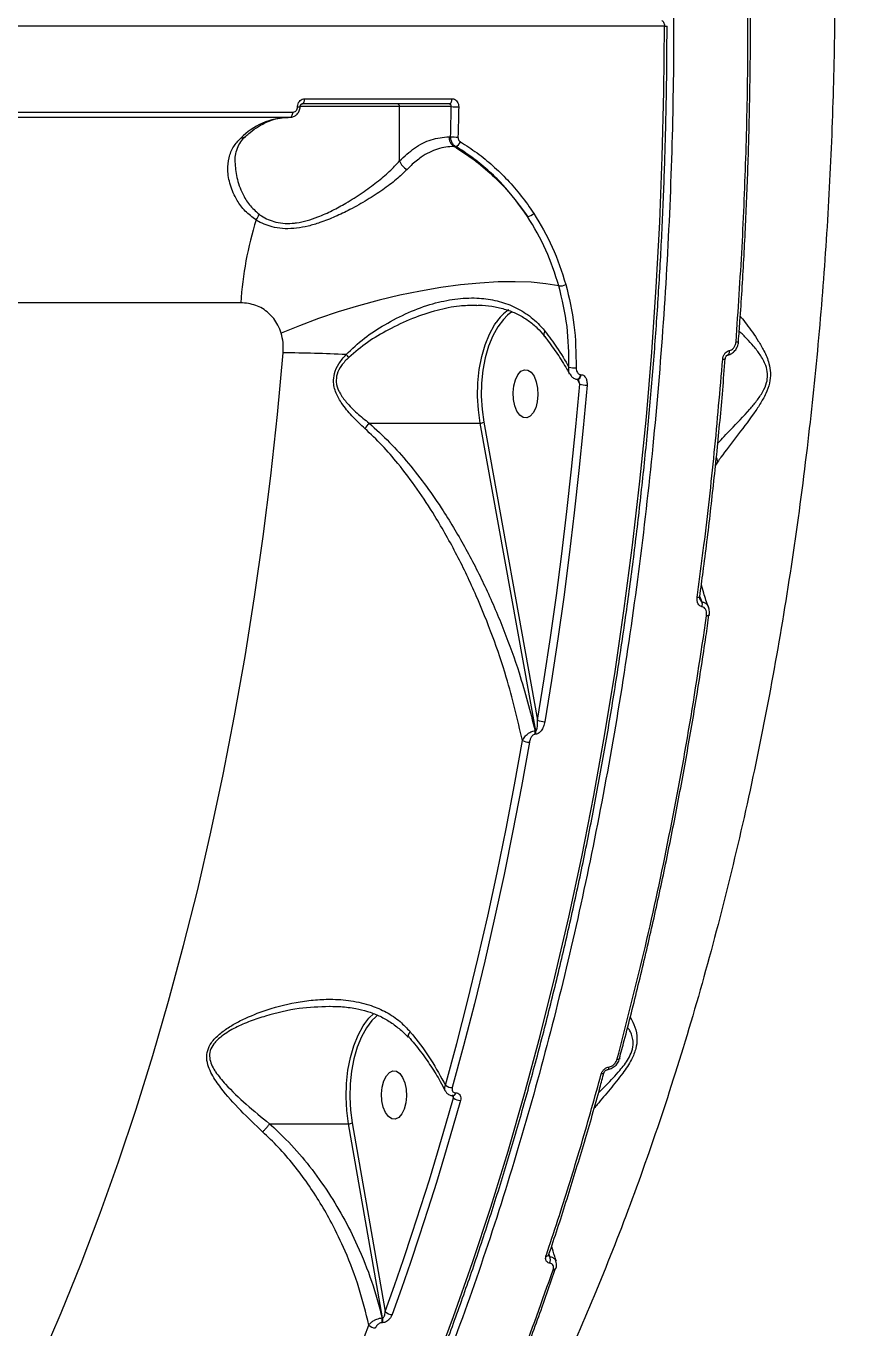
# Model space of a CAD drawing. Header units: millimetres. Extents: x -11024 to 8278, y -7837 to 5770.
# Drawn here: x 3328.5 to 3483.5, y 819.8 to 1062.2 of the extents above; entities that cross this region are included whole.
import ezdxf

# ---------------------------------------------------------------- set-up
doc = ezdxf.new("R2010")
doc.units = ezdxf.units.MM
doc.layers.add('DIKOM_ОБЪЕКТ', color=7, linetype='Continuous')
doc.layers.add('DIKOM_РАЗМЕР_ОБЪЕКТА', color=7, linetype='Continuous')
doc.styles.add('style1', font='arial.ttf', dxfattribs={"width": 0.8})
doc.dimstyles.new('1-50', dxfattribs={"dimtxt": 300, "dimasz": 200, "dimexe": 100, "dimexo": 0, "dimgap": 100, "dimtad": 1, "dimtxsty": 'style1', "dimcen": 200, "dimclrd": 7, "dimclre": 7, "dimclrt": 7, "dimadec": 1, "dimazin": 2, "dimtfac": 1, "dimtmove": 0, "dimatfit": 2, "dimfxl": 0, "dimlwd": 25, "dimlwe": 18, "dimarcsym": 0})

# ---------------------------------------------------------------- blocks, each defined once
blk = doc.blocks.new('*D9')
at = {"layer": 'Defpoints', "color": 0, "transparency": 16777216}
for p in [(3740.68, 3707.51), (-8191.56, -3797.25), (-1076.12, -3797.25)]:
    blk.add_point(p, dxfattribs=at)
at = {"layer": 'DIKOM_РАЗМЕР_ОБЪЕКТА', "color": 7, "lineweight": 18, "transparency": 16777216}
for p, q in [((3740.68, 3707.51), (-8291.56, 3707.51)), ((-1076.12, -3797.25), (-8291.56, -3797.25))]:
    blk.add_line(p, q, dxfattribs=at)
at = {"layer": 'DIKOM_РАЗМЕР_ОБЪЕКТА', "color": 7, "lineweight": 25, "transparency": 16777216}
blk.add_line((-8191.56, 3507.51), (-8191.56, -3597.25), dxfattribs=at)
at = {"layer": 'DIKOM_РАЗМЕР_ОБЪЕКТА', "color": 7, "transparency": 16777216}
for points in [[(-8224.9, 3507.51), (-8158.23, 3507.51), (-8191.56, 3707.51)], [(-8224.9, -3597.25), (-8158.23, -3597.25), (-8191.56, -3797.25)]]:
    blk.add_solid(points, dxfattribs=at)
at = {"layer": 'DIKOM_РАЗМЕР_ОБЪЕКТА', "color": 7, "transparency": 16777216, "insert": (-8444.74, -44.87), "char_height": 300, "attachment_point": 5, "rotation": 90, "style": 'style1'}
blk.add_mtext('7500', dxfattribs=at)

msp = doc.modelspace()

# ---------------------------------------------------------------- linework, layer by layer
at = {"layer": 'DIKOM_ОБЪЕКТ', "color": 7, "linetype": 'Continuous', "lineweight": 15}
for p, q in [((3447.306, 1062.168), (3032.437, 1062.168)), ((3398.005, 1047.171), (3379.446, 1047.171)), ((3407.233, 1047.671), (3379.803, 1047.671)), ((3380.318, 1048.636), (3407.747, 1048.636)), ((3398.005, 1037.069), (3398.005, 1047.171)), ((3407.633, 1047.171), (3398.005, 1047.171)), ((3377.612, 1045.171), (3306.467, 1045.171)), ((3306.982, 1046.13), (3378.127, 1046.13)), ((3407.195, 1041.558), (3407.503, 1041.558)), ((3408.419, 1039.773), (3408.135, 1039.773)), ((3368.438, 1010.668), (3068.429, 1010.668)), ((3412.357, 1010.153), (3412.188, 1010.146)), ((3461.121, 1003.454), (3461.119, 1003.463)), ((3431.528, 995.486), (3431.104, 996.446)), ((3431.689, 997.267), (3431.77, 997.267)), ((3392.33, 988.254), (3412.999, 988.254)), ((3423.34, 930.965), (3412.999, 988.254)), ((3413.67, 988.419), (3423.679, 932.97)), ((3457.182, 981.004), (3456.818, 980.443)), ((3453.894, 955.912), (3454.29, 954.966)), ((3453.895, 955.946), (3453.895, 955.953)), ((3455.642, 952.538), (3455.643, 952.514)), ((3423.236, 930.965), (3423.34, 930.965)), ((3423.342, 930.318), (3423.238, 930.318)), ((3385.111, 879.631), (3384.928, 879.619)), ((3393.965, 878.064), (3393.577, 877.746)), ((3438.981, 869.975), (3438.974, 869.938)), ((3408.039, 862.627), (3407.844, 863.073)), ((3407.945, 863.049), (3407.944, 863.202)), ((3407.978, 863.041), (3408.006, 863.041)), ((3408.431, 863.565), (3408.459, 863.565)), ((3373.8, 857.818), (3388.509, 857.818)), ((3394.851, 821.663), (3388.509, 857.818)), ((3389.181, 857.979), (3395.342, 822.859)), ((3425.8, 833.528), (3425.992, 833.067)), ((3394.762, 821.663), (3394.851, 821.663)), ((3394.784, 820.764), (3394.695, 820.764))]:
    msp.add_line(p, q, dxfattribs=at)
at = {"layer": 'DIKOM_ОБЪЕКТ', "color": 7, "linetype": 'Continuous', "lineweight": 15, "flags": 128}
for points in [[(3404.383, 812.052), (3408.063, 821.927), (3411.594, 832.005), (3414.973, 842.278), (3418.197, 852.737), (3421.263, 863.373), (3424.169, 874.178), (3426.912, 885.141), (3429.49, 896.255), (3431.901, 907.509), (3434.143, 918.894), (3436.214, 930.401), (3438.112, 942.02), (3439.835, 953.741), (3441.383, 965.553), (3442.753, 977.449), (3443.945, 989.416), (3444.958, 1001.445), (3445.79, 1013.527), (3446.442, 1025.65), (3446.912, 1037.805), (3447.2, 1049.981), (3447.306, 1062.168)], [(3446.791, 1063.171), (3446.892, 1063.151), (3446.988, 1063.094), (3447.077, 1063.002), (3447.156, 1062.877), (3447.22, 1062.725), (3447.267, 1062.552), (3447.296, 1062.364), (3447.306, 1062.168)], [(3379.803, 1047.671), (3379.902, 1047.689), (3379.996, 1047.744), (3380.084, 1047.832), (3380.161, 1047.951), (3380.225, 1048.097), (3380.274, 1048.264), (3380.305, 1048.446), (3380.318, 1048.636)], [(3407.233, 1047.671), (3407.331, 1047.689), (3407.426, 1047.744), (3407.513, 1047.832), (3407.591, 1047.951), (3407.655, 1048.097), (3407.703, 1048.264), (3407.735, 1048.446), (3407.747, 1048.636)], [(3407.503, 1041.558), (3407.522, 1042.259), (3407.539, 1042.961), (3407.556, 1043.662), (3407.573, 1044.364), (3407.589, 1045.065), (3407.604, 1045.767), (3407.619, 1046.469), (3407.633, 1047.171)], [(3409.005, 1047.132), (3408.991, 1046.429), (3408.976, 1045.726), (3408.961, 1045.022), (3408.945, 1044.319), (3408.928, 1043.616), (3408.911, 1042.912), (3408.893, 1042.209), (3408.875, 1041.506)], [(3377.612, 1045.171), (3377.71, 1045.189), (3377.804, 1045.243), (3377.891, 1045.331), (3377.969, 1045.449), (3378.033, 1045.594), (3378.081, 1045.76), (3378.113, 1045.941), (3378.127, 1046.13)], [(3427.659, 1013.787), (3425.229, 1014.201), (3422.513, 1014.465), (3419.539, 1014.574), (3416.336, 1014.529), (3412.936, 1014.328), (3409.371, 1013.976), (3405.678, 1013.474), (3401.893, 1012.828), (3398.052, 1012.044), (3394.195, 1011.13), (3390.359, 1010.095), (3386.581, 1008.949), (3382.9, 1007.704), (3379.352, 1006.371), (3375.971, 1004.965)], [(3418.096, 1008.328), (3417.327, 1007.568), (3416.282, 1006.179), (3415.359, 1004.495), (3414.58, 1002.557), (3413.963, 1000.41), (3413.523, 998.105), (3413.27, 995.696), (3413.21, 993.24), (3413.345, 990.795), (3413.67, 988.419)], [(3418.957, 1008.963), (3418.469, 1008.63), (3418.096, 1008.328)], [(3412.999, 988.254), (3412.663, 990.704), (3412.524, 993.225), (3412.586, 995.758), (3412.847, 998.242), (3413.301, 1000.619), (3413.937, 1002.833), (3414.74, 1004.832), (3415.692, 1006.568), (3415.986, 1007.008)], [(3425.071, 1005.349), (3424.939, 1005.097), (3424.868, 1004.873), (3424.861, 1004.684), (3424.918, 1004.538), (3424.926, 1004.527)], [(3331.165, 813.687), (3335.014, 822.626), (3338.721, 831.788), (3342.283, 841.165), (3345.695, 850.749), (3348.956, 860.531), (3352.061, 870.501), (3355.009, 880.651), (3357.795, 890.97), (3360.418, 901.449), (3362.876, 912.079), (3365.165, 922.85), (3367.284, 933.751), (3369.231, 944.772), (3371.004, 955.904), (3372.601, 967.135), (3374.021, 978.456), (3375.262, 989.855), (3376.324, 1001.323)], [(3459.372, 1001.75), (3459.37, 1001.519), (3459.339, 1001.31), (3459.28, 1001.136), (3459.196, 1001.006), (3459.092, 1000.929), (3459.033, 1000.911)], [(3419.44, 991.461), (3419.195, 992.65), (3419.132, 993.926), (3419.257, 995.183), (3419.559, 996.322), (3420.015, 997.249), (3420.586, 997.889), (3421.227, 998.191), (3421.886, 998.13), (3422.509, 997.711), (3423.047, 996.968), (3423.454, 995.961), (3423.7, 994.772), (3423.762, 993.497), (3423.637, 992.24), (3423.335, 991.101), (3422.88, 990.174), (3422.309, 989.534), (3421.668, 989.232), (3421.009, 989.293), (3420.385, 989.712), (3419.848, 990.455), (3419.44, 991.461)], [(3431.183, 996.424), (3431.321, 996.462), (3431.454, 996.577), (3431.565, 996.76), (3431.646, 996.996), (3431.689, 997.267)], [(3431.251, 996.424), (3431.257, 996.424), (3431.401, 996.462), (3431.535, 996.577), (3431.646, 996.76), (3431.726, 996.996), (3431.77, 997.267)], [(3423.679, 932.97), (3424.93, 940.646), (3426.104, 948.368), (3427.202, 956.132), (3428.223, 963.935), (3429.166, 971.775), (3430.032, 979.649), (3430.819, 987.554), (3431.528, 995.486)], [(3432.894, 995.325), (3432.183, 987.373), (3431.394, 979.45), (3430.526, 971.557), (3429.58, 963.698), (3428.557, 955.876), (3427.457, 948.094), (3426.28, 940.354), (3425.026, 932.659)], [(3453.403, 955.824), (3453.561, 955.829), (3453.693, 955.844), (3453.795, 955.867), (3453.863, 955.899), (3453.894, 955.938), (3453.895, 955.946)], [(3455.643, 952.514), (3455.638, 952.499), (3455.602, 952.463), (3455.532, 952.432), (3455.431, 952.41), (3455.303, 952.396), (3455.152, 952.391)], [(3406.545, 864.976), (3408.635, 872.732), (3410.642, 880.571), (3412.564, 888.489), (3414.401, 896.484), (3416.15, 904.552), (3417.813, 912.688), (3419.388, 920.891), (3420.875, 929.155)], [(3422.182, 928.859), (3420.692, 920.576), (3419.114, 912.356), (3417.447, 904.201), (3415.693, 896.116), (3413.853, 888.103), (3411.926, 880.167), (3409.915, 872.311), (3407.82, 864.538)], [(3393.577, 877.746), (3392.855, 877.026), (3391.815, 875.644), (3390.896, 873.971), (3390.119, 872.045), (3389.502, 869.911), (3389.061, 867.62), (3388.804, 865.225), (3388.738, 862.782), (3388.865, 860.347), (3389.181, 857.979)], [(3391.522, 876.476), (3392.299, 877.46), (3393.216, 878.35)], [(3388.509, 857.818), (3388.183, 860.26), (3388.052, 862.771), (3388.12, 865.29), (3388.385, 867.76), (3388.841, 870.123), (3389.477, 872.323), (3390.278, 874.309), (3391.226, 876.035), (3391.522, 876.476)], [(3436.694, 867.888), (3436.701, 867.889), (3436.788, 867.924), (3436.865, 867.998), (3436.93, 868.107), (3436.979, 868.247), (3437.011, 868.413)], [(3438.974, 869.938), (3438.972, 869.933), (3438.931, 869.868), (3438.857, 869.815), (3438.753, 869.775), (3438.623, 869.751), (3438.472, 869.742)], [(3394.969, 860.921), (3394.724, 862.11), (3394.661, 863.385), (3394.786, 864.642), (3395.088, 865.781), (3395.543, 866.708), (3396.115, 867.348), (3396.756, 867.65), (3397.415, 867.589), (3398.038, 867.17), (3398.575, 866.427), (3398.983, 865.421), (3399.228, 864.232), (3399.291, 862.957), (3399.166, 861.699), (3398.864, 860.56), (3398.409, 859.633), (3397.838, 858.993), (3397.196, 858.691), (3396.537, 858.752), (3395.914, 859.171), (3395.377, 859.914), (3394.969, 860.921)], [(3436.063, 867.305), (3436.062, 867.3), (3436.025, 867.23), (3435.953, 867.172), (3435.847, 867.128), (3435.713, 867.101), (3435.556, 867.092)], [(3395.342, 822.859), (3397.053, 827.676), (3398.729, 832.539), (3400.371, 837.447), (3401.977, 842.399), (3403.547, 847.394), (3405.081, 852.431), (3406.578, 857.509), (3408.039, 862.627)], [(3409.349, 862.149), (3407.884, 857.018), (3406.383, 851.928), (3404.845, 846.879), (3403.272, 841.872), (3401.662, 836.908), (3400.016, 831.988), (3398.336, 827.114), (3396.621, 822.285)], [(3427.095, 830.881), (3427.086, 830.845), (3427.085, 830.842)]]:
    msp.add_lwpolyline(points, dxfattribs=at)
at = {"layer": 'DIKOM_ОБЪЕКТ', "color": 7, "linetype": 'Continuous', "lineweight": 15}
for centre, radius, start, end in [((3447.436, 1108.018), 45.85, 269.83784, 270.44385), ((3379.154, 1049.581), 2.453, 266.5012, 277.86074), ((3397.538, 1047.204), 0.468, 355.90884, 85.26675), ((3408.957, 1070.088), 22.955, 266.69426, 270.11959), ((3377.747, 1032.058), 13.122, 92.0722, 135.14076), ((3368.48, 1042.628), 1.315, 268.47031, 311.67783), ((3409.251, 1041.501), 2.057, 178.42006, 237.12479), ((3408.826, 1058.459), 16.953, 265.52474, 270.16417), ((3408.088, 1041.033), 1.302, 284.69375, 341.13955), ((3400.426, 1037.796), 2.529, 196.71342, 246.18914), ((3435.809, 1006.207), 67.519, 162.88505, 176.21144), ((3369.05, 1027.99), 2.938, 319.39249, 342.83504), ((3421.656, 1028.616), 1.895, 274.81753, 314.88635), ((3427.797, 1016.489), 2.706, 267.06597, 295.29613), ((3423.126, 1002.252), 8.579, 124.16037, 146.33154), ((3460.774, 1004.16), 0.787, 259.65219, 296.14535), ((3375.894, 773.421), 227.903, 86.94644, 89.89181), ((3363.234, 975.957), 35.245, 44.10526, 45.27967), ((3430.48, 1003.324), 4.776, 258.63822, 274.67341), ((3458.293, 1000.849), 0.698, 257.81206, 299.26589), ((3432.85, 1000.803), 5.479, 256.04462, 270.462), ((3384.588, 993.418), 9.306, 318.37058, 326.29404), ((3413.014, 989.639), 1.385, 269.37199, 298.28856), ((3452.768, 954.499), 1.592, 344.21949, 17.05521), ((3421.37, 930.634), 1.894, 350.39866, 10.06579), ((3421.472, 930.635), 1.897, 350.39168, 10.03054), ((3424.993, 935.591), 2.932, 243.37227, 270.64072), ((3422.167, 931.826), 2.967, 244.17324, 270.27606), ((3407.823, 866.622), 2.084, 232.15553, 269.90784), ((3407.835, 863.621), 0.598, 284.16597, 354.67862), ((3407.871, 863.617), 0.591, 282.55727, 354.9788), ((3409.339, 864.152), 2.003, 229.553, 270.28908), ((3388.525, 859.236), 1.418, 269.37182, 297.58891), ((3425.334, 833.672), 0.508, 260.7418, 328.16215), ((3424.515, 832.56), 1.562, 334.12123, 18.94648), ((3426.652, 831.128), 0.519, 261.46625, 326.61258), ((3392.984, 821.343), 1.807, 341.30138, 10.20905), ((3393.071, 821.344), 1.808, 341.29724, 10.18298), ((3396.627, 824.012), 1.727, 221.90571, 269.79432), ((2965.616, 974.526), 453.669, 330.98853, 340.13069), ((3393.541, 821.551), 1.753, 223.91416, 269.38817)]:
    msp.add_arc(centre, radius, start, end, dxfattribs=at)
for points, knots in [([(3436.15, 1205.878), (3436.93, 1201.556), (3439.031, 1189.914), (3441.93, 1170.608), (3444.681, 1147.944), (3446.795, 1124.793), (3448.247, 1101.222), (3449.014, 1077.305), (3449.079, 1053.567), (3448.458, 1030.086), (3447.183, 1006.931), (3445.232, 983.727), (3442.584, 960.552), (3439.23, 937.49), (3435.244, 915.048), (3430.656, 893.29), (3425.505, 872.26), (3419.709, 851.617), (3413.259, 831.451), (3406.162, 811.845), (3398.575, 793.23), (3390.536, 775.647), (3382.09, 759.113), (3373.101, 743.359), (3363.577, 728.475), (3353.538, 714.534), (3343.205, 701.845), (3332.622, 690.419), (3321.833, 680.248), (3310.667, 671.148), (3299.136, 663.268), (3288.771, 657.251), (3282.231, 654.45), (3279.708, 653.37)], [0, 0, 0, 0, 0.01925824, 0.05188315, 0.08453291, 0.11715775, 0.15073039, 0.18433033, 0.21790261, 0.25052751, 0.28317744, 0.31580235, 0.34937474, 0.38297462, 0.41654699, 0.44917193, 0.48182183, 0.51444662, 0.54801913, 0.58161901, 0.61519153, 0.64781628, 0.68046627, 0.71309094, 0.74666355, 0.78026347, 0.81383592, 0.84646052, 0.87911055, 0.91173532, 0.94530776, 0.97890748, 1, 1, 1, 1]), ([(3476.141, 1137.692), (3476.641, 1131.507), (3477.641, 1119.13), (3478.557, 1100.388), (3479.042, 1081.575), (3479.052, 1062.472), (3478.571, 1043.118), (3477.576, 1023.557), (3476.079, 1004.105), (3474.024, 984.26), (3471.357, 964.091), (3468.039, 943.68), (3464.113, 923.448), (3459.565, 903.477), (3454.397, 883.843), (3448.727, 865.004), (3442.589, 847.002), (3436.025, 829.864), (3428.919, 813.29), (3421.273, 797.362), (3413.1, 782.157), (3404.588, 768.01), (3395.766, 754.985), (3387.372, 743.796), (3381.751, 737.384), (3379.282, 734.567)], [0, 0, 0, 0, 0.03989694, 0.07984169, 0.11978595, 0.15968243, 0.20121526, 0.24280203, 0.28438883, 0.32592135, 0.37107942, 0.41627248, 0.46143038, 0.50790739, 0.55442237, 0.60089965, 0.64590817, 0.69095167, 0.73596046, 0.78228209, 0.82864211, 0.87496392, 0.91986578, 0.96480237, 1, 1, 1, 1]), ([(3460.633, 1003.386), (3461.033, 1009.253), (3461.834, 1020.987), (3462.544, 1038.735), (3462.922, 1056.564), (3462.839, 1068.485), (3462.798, 1074.445)], [0, 0, 0, 0, 0.2490992, 0.4981996, 0.7491003, 1, 1, 1, 1]), ([(3461.078, 1003.466), (3461.176, 1004.717), (3461.572, 1009.772), (3462.102, 1018.68), (3462.665, 1030.181), (3463.057, 1041.717), (3463.285, 1053.27), (3463.362, 1064.179), (3463.285, 1071.231), (3463.25, 1074.43)], [0, 0, 0, 0, 0.0533129, 0.2155164, 0.3778369, 0.5402398, 0.70269, 0.8651444, 1, 1, 1, 1]), ([(3279.467, 653.818), (3280.026, 654.056), (3282.523, 655.12), (3286.92, 657.321), (3292.653, 660.426), (3298.336, 663.857), (3303.97, 667.583), (3309.548, 671.609), (3315.067, 675.93), (3320.523, 680.542), (3325.911, 685.443), (3331.227, 690.629), (3336.467, 696.095), (3341.627, 701.837), (3346.704, 707.852), (3351.693, 714.134), (3356.591, 720.678), (3361.393, 727.481), (3366.097, 734.536), (3370.699, 741.838), (3375.195, 749.381), (3379.583, 757.16), (3383.858, 765.17), (3388.018, 773.403), (3392.059, 781.854), (3395.98, 790.516), (3399.775, 799.383), (3403.444, 808.448), (3406.982, 817.705), (3410.389, 827.146), (3413.66, 836.764), (3416.794, 846.552), (3419.788, 856.504), (3422.639, 866.61), (3425.347, 876.864), (3427.909, 887.257), (3430.323, 897.783), (3432.587, 908.433), (3434.699, 919.2), (3436.658, 930.074), (3438.463, 941.048), (3440.112, 952.114), (3441.603, 963.264), (3442.937, 974.488), (3444.111, 985.779), (3445.125, 997.129), (3445.978, 1008.527), (3446.67, 1019.967), (3447.2, 1031.439), (3447.566, 1042.935), (3447.755, 1053.183), (3447.781, 1059.595), (3447.791, 1062.169)], [0, 0, 0, 0, 0.005877, 0.0262678, 0.0466647, 0.0670671, 0.0874751, 0.1078878, 0.128305, 0.1487259, 0.1691503, 0.1895772, 0.2100064, 0.2304373, 0.2508698, 0.271303, 0.291737, 0.3121714, 0.3326061, 0.3530406, 0.373475, 0.3939092, 0.4143427, 0.4347761, 0.4552089, 0.475641, 0.4960728, 0.516504, 0.5369346, 0.5573647, 0.577794, 0.5982232, 0.6186517, 0.6390797, 0.6595073, 0.6799344, 0.7003611, 0.7207874, 0.7412132, 0.761639, 0.782064, 0.8024892, 0.8229139, 0.8433384, 0.8637628, 0.8841869, 0.9046109, 0.9250347, 0.9454584, 0.9658821, 0.9863058, 1, 1, 1, 1]), ([(3377.645, 1045.19), (3377.697, 1045.185), (3377.968, 1045.162), (3378.451, 1045.349), (3378.997, 1045.76), (3379.357, 1046.372), (3379.518, 1046.875), (3379.484, 1047.137), (3379.482, 1047.153)], [0, 0, 0, 0, 0.0530788, 0.2781744, 0.5038024, 0.7375211, 0.9841204, 1, 1, 1, 1]), ([(3378.127, 1046.13), (3378.223, 1046.141), (3378.416, 1046.163), (3378.677, 1046.336), (3378.876, 1046.59), (3378.984, 1046.872), (3378.998, 1047.058), (3379.004, 1047.132)], [0, 0, 0, 0, 0.2142194, 0.4286091, 0.6431962, 0.8580812, 1, 1, 1, 1]), ([(3379.004, 1047.132), (3379.013, 1047.244), (3379.034, 1047.523), (3379.196, 1047.946), (3379.494, 1048.327), (3379.884, 1048.586), (3380.173, 1048.619), (3380.318, 1048.636)], [0, 0, 0, 0, 0.1418589, 0.3567114, 0.5713635, 0.7856909, 1, 1, 1, 1]), ([(3379.493, 1047.151), (3379.493, 1047.182), (3379.494, 1047.268), (3379.534, 1047.405), (3379.602, 1047.536), (3379.684, 1047.623), (3379.764, 1047.668), (3379.789, 1047.673), (3379.805, 1047.671), (3379.806, 1047.67)], [0, 0, 0, 0, 0.0835664, 0.2335262, 0.3871671, 0.5494898, 0.7301849, 0.9908108, 1, 1, 1, 1]), ([(3407.633, 1047.171), (3407.632, 1047.227), (3407.629, 1047.339), (3407.563, 1047.489), (3407.461, 1047.602), (3407.343, 1047.662), (3407.264, 1047.668), (3407.233, 1047.671)], [0, 0, 0, 0, 0.215489, 0.4307278, 0.64529, 0.8595264, 1, 1, 1, 1]), ([(3407.747, 1048.636), (3407.842, 1048.629), (3408.08, 1048.61), (3408.439, 1048.431), (3408.759, 1048.09), (3408.972, 1047.64), (3408.994, 1047.302), (3409.005, 1047.132)], [0, 0, 0, 0, 0.1406402, 0.3551164, 0.5698895, 0.7848949, 1, 1, 1, 1]), ([(3369.359, 1041.649), (3369.628, 1041.888), (3370.413, 1042.586), (3371.741, 1043.525), (3373.339, 1044.37), (3374.956, 1044.923), (3376.267, 1045.148), (3377.042, 1045.165), (3377.272, 1045.171)], [0, 0, 0, 0, 0.1033878, 0.3019137, 0.5017411, 0.7047488, 0.9124688, 1, 1, 1, 1]), ([(3371.28, 1026.077), (3370.573, 1026.599), (3369.156, 1027.646), (3367.561, 1029.923), (3366.386, 1032.537), (3365.924, 1035.262), (3366.17, 1037.679), (3366.947, 1039.697), (3367.969, 1040.8), (3368.445, 1041.313)], [0, 0, 0, 0, 0.1281551, 0.2567432, 0.426816, 0.5968782, 0.737313, 0.8775735, 1, 1, 1, 1]), ([(3367.385, 1036.829), (3367.392, 1037.242), (3367.406, 1038.159), (3367.761, 1039.429), (3368.389, 1040.574), (3368.939, 1041.306), (3369.335, 1041.618), (3369.369, 1041.645)], [0, 0, 0, 0, 0.2205038, 0.4894686, 0.7558655, 0.9789973, 1, 1, 1, 1]), ([(3398.005, 1037.069), (3398.919, 1037.915), (3400.803, 1039.657), (3403.916, 1041.232), (3406.092, 1041.448), (3407.195, 1041.558)], [0, 0, 0, 0, 0.3175222, 0.6539227, 1, 1, 1, 1]), ([(3408.135, 1039.773), (3407.113, 1039.677), (3405.041, 1039.483), (3402.364, 1038.075), (3400.503, 1036.594), (3399.65, 1035.73), (3399.406, 1035.483)], [0, 0, 0, 0, 0.336233, 0.6822373, 0.9087891, 1, 1, 1, 1]), ([(3408.419, 1039.773), (3408.374, 1039.802), (3408.163, 1039.937), (3407.839, 1040.284), (3407.551, 1040.882), (3407.519, 1041.332), (3407.503, 1041.558)], [0, 0, 0, 0, 0.0806077, 0.3870798, 0.6935239, 1, 1, 1, 1]), ([(3408.135, 1039.773), (3409.372, 1038.982), (3411.86, 1037.392), (3415.396, 1034.374), (3418.795, 1030.874), (3420.805, 1028.115), (3421.816, 1026.728)], [0, 0, 0, 0, 0.2373859, 0.4771599, 0.7370063, 1, 1, 1, 1]), ([(3421.816, 1026.728), (3420.328, 1028.789), (3418.074, 1031.911), (3414.434, 1035.404), (3411.523, 1037.794), (3409.443, 1039.12), (3408.419, 1039.773)], [0, 0, 0, 0, 0.39516615, 0.59867117, 0.80218119, 1, 1, 1, 1]), ([(3408.875, 1041.506), (3408.881, 1041.393), (3408.894, 1041.167), (3409.034, 1040.868), (3409.193, 1040.694), (3409.298, 1040.626), (3409.32, 1040.612)], [0, 0, 0, 0, 0.3066882, 0.6132628, 0.9195018, 1, 1, 1, 1]), ([(3409.32, 1040.612), (3410.366, 1039.943), (3412.457, 1038.606), (3415.38, 1036.219), (3418.14, 1033.543), (3420.716, 1030.58), (3422.234, 1028.376), (3422.994, 1027.273)], [0, 0, 0, 0, 0.1976811, 0.3953853, 0.593089, 0.796543, 1, 1, 1, 1]), ([(3367.364, 1036.895), (3367.431, 1035.921), (3367.568, 1033.94), (3368.584, 1031.206), (3369.956, 1028.815), (3371.218, 1027.692), (3371.857, 1027.122)], [0, 0, 0, 0, 0.2830916, 0.575433, 0.7847398, 1, 1, 1, 1]), ([(3399.406, 1035.483), (3398.762, 1034.859), (3397.476, 1033.611), (3394.926, 1031.69), (3392.024, 1029.787), (3389.018, 1028.092), (3386.04, 1026.652), (3383.419, 1025.615), (3381.001, 1024.9), (3378.822, 1024.487), (3376.684, 1024.391), (3374.193, 1024.685), (3372.43, 1025.379), (3371.434, 1025.984), (3371.28, 1026.077)], [0, 0, 0, 0, 0.1101023, 0.220221, 0.3292864, 0.4383119, 0.5249641, 0.6115163, 0.6753461, 0.7390994, 0.8039985, 0.868893, 0.9797333, 1, 1, 1, 1]), ([(3371.857, 1027.122), (3371.998, 1027.024), (3372.901, 1026.396), (3374.469, 1025.689), (3376.658, 1025.384), (3377.973, 1025.43), (3379.36, 1025.61), (3380.822, 1025.933), (3383.072, 1026.701), (3385.507, 1027.799), (3388.283, 1029.32), (3391.087, 1031.101), (3393.799, 1033.097), (3396.188, 1035.108), (3397.399, 1036.415), (3398.005, 1037.069)], [0, 0, 0, 0, 0.0201031, 0.1287299, 0.1863593, 0.243996, 0.2548556, 0.3176692, 0.3805778, 0.4675462, 0.5546266, 0.6653688, 0.7761645, 0.8880921, 1, 1, 1, 1]), ([(3427.659, 1013.787), (3426.928, 1016.058), (3425.448, 1020.656), (3423.036, 1024.688), (3421.816, 1026.728)], [0, 0, 0, 0, 0.49415674, 1, 1, 1, 1]), ([(3422.994, 1027.273), (3424.211, 1025.237), (3426.675, 1021.117), (3428.188, 1016.419), (3428.954, 1014.042)], [0, 0, 0, 0, 0.4941797, 1, 1, 1, 1]), ([(3429.539, 998.641), (3429.506, 1001.195), (3429.438, 1006.367), (3428.257, 1011.293), (3427.659, 1013.787)], [0, 0, 0, 0, 0.4938409, 1, 1, 1, 1]), ([(3428.954, 1014.042), (3429.551, 1011.557), (3430.759, 1006.524), (3430.832, 1001.238), (3430.869, 998.563)], [0, 0, 0, 0, 0.49384189, 1, 1, 1, 1]), ([(3388.034, 1001), (3389.144, 1002.047), (3391.368, 1004.144), (3395.35, 1006.701), (3399.616, 1008.929), (3404.022, 1010.534), (3408.312, 1011.442), (3412.198, 1011.643), (3415.758, 1011.193), (3418.954, 1010.19), (3421.876, 1008.542), (3423.871, 1006.807), (3424.838, 1005.633), (3425.071, 1005.349)], [0, 0, 0, 0, 0.1036778, 0.2075401, 0.3205738, 0.4335393, 0.5338099, 0.6339988, 0.7184848, 0.8029108, 0.8879548, 0.9729251, 1, 1, 1, 1]), ([(3375.971, 1004.965), (3375.783, 1005.484), (3375.256, 1006.939), (3373.681, 1008.863), (3371.262, 1010.379), (3369.385, 1010.571), (3368.438, 1010.668)], [0, 0, 0, 0, 0.15296983, 0.42837063, 0.71144478, 1, 1, 1, 1]), ([(3412.188, 1010.146), (3411.172, 1010.133), (3408.787, 1010.104), (3404.807, 1009.265), (3400.353, 1007.799), (3396.025, 1005.729), (3391.978, 1003.39), (3389.687, 1001.454), (3388.542, 1000.486)], [0, 0, 0, 0, 0.1222455, 0.2866512, 0.4734667, 0.6603875, 0.8303513, 1, 1, 1, 1]), ([(3412.353, 1010.174), (3412.693, 1010.181), (3413.857, 1010.205), (3415.768, 1009.935), (3418.029, 1009.374), (3420.104, 1008.515), (3421.975, 1007.379), (3423.605, 1006.07), (3424.5, 1005.01), (3424.917, 1004.516)], [0, 0, 0, 0, 0.0691663, 0.237153, 0.4023146, 0.5613117, 0.7156643, 0.867528, 1, 1, 1, 1]), ([(3461.424, 1008.145), (3461.479, 1008.077), (3462.126, 1007.284), (3463.319, 1005.698), (3464.782, 1003.572), (3465.889, 1001.677), (3466.744, 999.705), (3467.107, 997.608), (3466.911, 995.623), (3466.168, 993.626), (3465.099, 991.733), (3463.231, 988.983), (3460.627, 985.646), (3458.442, 982.776), (3457.395, 981.303), (3457.182, 981.004)], [0, 0, 0, 0, 0.0128787, 0.1513482, 0.2222873, 0.2931432, 0.3699478, 0.4181792, 0.4672428, 0.5201508, 0.5795159, 0.6404895, 0.7974878, 0.9589329, 1, 1, 1, 1]), ([(3376.324, 1001.323), (3376.328, 1001.381), (3376.379, 1002.022), (3376.373, 1003.275), (3376.107, 1004.394), (3375.971, 1004.965)], [0, 0, 0, 0, 0.04681189, 0.51427203, 1, 1, 1, 1]), ([(3424.884, 1004.515), (3425.062, 1004.293), (3425.962, 1003.168), (3427.417, 1001.096), (3428.792, 998.939), (3429.443, 997.705), (3429.6, 997.409)], [0, 0, 0, 0, 0.0961694, 0.486278, 0.8765534, 1, 1, 1, 1]), ([(3425.071, 1005.349), (3425.815, 1004.37), (3427.487, 1002.171), (3428.807, 999.901), (3429.539, 998.641)], [0, 0, 0, 0, 0.4451034, 1, 1, 1, 1]), ([(3457.235, 984.511), (3458.033, 985.351), (3459.858, 987.276), (3462.447, 989.92), (3464.477, 992.347), (3465.605, 993.964), (3466.356, 995.631), (3466.514, 996.815), (3466.473, 997.889), (3466.121, 999.32), (3465.142, 1000.99), (3463.913, 1002.582), (3462.566, 1004.07), (3461.698, 1004.902), (3461.223, 1005.357)], [0, 0, 0, 0, 0.1504816, 0.3443832, 0.4133725, 0.4836418, 0.5414557, 0.584021, 0.5937601, 0.6462905, 0.7340031, 0.8167982, 0.8996935, 1, 1, 1, 1]), ([(3459.034, 1000.922), (3459.063, 1000.924), (3459.347, 1000.942), (3459.86, 1001.201), (3460.482, 1001.73), (3460.913, 1002.48), (3461.133, 1003.095), (3461.11, 1003.426), (3461.108, 1003.456)], [0, 0, 0, 0, 0.0253667, 0.2493912, 0.4781022, 0.7190444, 0.9751404, 1, 1, 1, 1]), ([(3391.544, 987.236), (3390.811, 987.922), (3389.338, 989.301), (3387.55, 991.4), (3386.22, 993.545), (3385.61, 995.574), (3385.822, 997.595), (3386.659, 999.387), (3387.563, 1000.448), (3388.034, 1001)], [0, 0, 0, 0, 0.1836419, 0.3692311, 0.5090677, 0.6522054, 0.7508475, 0.8702026, 1, 1, 1, 1]), ([(3458.146, 1000.167), (3458.153, 1000.235), (3458.181, 1000.481), (3458.314, 1000.887), (3458.593, 1001.312), (3458.955, 1001.627), (3459.233, 1001.709), (3459.372, 1001.75)], [0, 0, 0, 0, 0.0918688, 0.3355607, 0.5630281, 0.7814248, 1, 1, 1, 1]), ([(3459.372, 1001.75), (3459.514, 1001.792), (3459.798, 1001.876), (3460.17, 1002.201), (3460.459, 1002.639), (3460.599, 1003.06), (3460.626, 1003.316), (3460.633, 1003.386)], [0, 0, 0, 0, 0.2168669, 0.4334468, 0.6619362, 0.9080836, 1, 1, 1, 1]), ([(3388.542, 1000.486), (3388.066, 1000.002), (3387.167, 999.087), (3386.305, 997.488), (3386.12, 995.765), (3386.496, 994.619), (3387.136, 993.372), (3388.192, 991.942), (3390.046, 990.077), (3391.568, 988.862), (3392.33, 988.254)], [0, 0, 0, 0, 0.1297982, 0.2451219, 0.3384652, 0.4557822, 0.4772353, 0.6177191, 0.808687, 1, 1, 1, 1]), ([(3429.66, 997.444), (3429.639, 997.475), (3429.514, 997.655), (3429.46, 998.076), (3429.514, 998.465), (3429.539, 998.641)], [0, 0, 0, 0, 0.1007242, 0.5927133, 1, 1, 1, 1]), ([(3453.403, 955.824), (3453.491, 956.469), (3453.927, 959.693), (3455.072, 968.634), (3456.671, 982.739), (3457.654, 994.355), (3458.146, 1000.167)], [0, 0, 0, 0, 0.0441388, 0.220713, 0.6100114, 1, 1, 1, 1]), ([(3453.875, 955.955), (3454.089, 957.493), (3454.822, 962.743), (3455.908, 971.78), (3457.123, 983.046), (3458.024, 992.536), (3458.463, 998.283), (3458.613, 1000.246)], [0, 0, 0, 0, 0.1055832, 0.3605418, 0.6149041, 0.8684816, 1, 1, 1, 1]), ([(3458.64, 1000.24), (3458.643, 1000.281), (3458.649, 1000.401), (3458.716, 1000.586), (3458.817, 1000.752), (3458.921, 1000.858), (3459.003, 1000.905), (3459.023, 1000.909), (3459.033, 1000.91)], [0, 0, 0, 0, 0.1185319, 0.3473224, 0.5265751, 0.6851498, 0.8517476, 1, 1, 1, 1]), ([(3429.687, 997.416), (3429.758, 997.279), (3429.925, 996.955), (3430.378, 996.613), (3430.837, 996.418), (3431.108, 996.443), (3431.181, 996.449)], [0, 0, 0, 0, 0.2416441, 0.5736262, 0.8855908, 1, 1, 1, 1]), ([(3430.869, 998.563), (3430.877, 998.397), (3430.893, 998.07), (3431.057, 997.667), (3431.281, 997.405), (3431.498, 997.283), (3431.636, 997.272), (3431.689, 997.267)], [0, 0, 0, 0, 0.2734624, 0.53933, 0.7387246, 0.8989375, 1, 1, 1, 1]), ([(3431.255, 996.425), (3431.245, 996.426), (3431.214, 996.426), (3431.178, 996.451), (3431.214, 996.421), (3431.261, 996.359), (3431.284, 996.298), (3431.292, 996.278)], [0, 0, 0, 0, 0.1429393, 0.4519107, 0.6699691, 0.8914206, 1, 1, 1, 1]), ([(3431.528, 995.486), (3431.496, 995.651), (3431.442, 995.92), (3431.332, 996.178), (3431.29, 996.277)], [0, 0, 0, 0, 0.6145658, 1, 1, 1, 1]), ([(3431.77, 997.267), (3431.863, 997.258), (3432.078, 997.236), (3432.396, 997.035), (3432.694, 996.646), (3432.902, 996.052), (3432.897, 995.576), (3432.894, 995.325)], [0, 0, 0, 0, 0.1205833, 0.2783605, 0.4705734, 0.7208164, 1, 1, 1, 1]), ([(3420.875, 929.155), (3419.953, 933.091), (3418.426, 939.618), (3415.37, 948.602), (3412.322, 956.203), (3408.765, 963.693), (3405.054, 970.303), (3401.342, 975.991), (3398.035, 980.375), (3394.773, 984.161), (3392.623, 986.208), (3391.544, 987.236)], [0, 0, 0, 0, 0.186753, 0.3097308, 0.4327021, 0.558514, 0.6842841, 0.7740116, 0.8643086, 0.9318945, 1, 1, 1, 1]), ([(3392.33, 988.254), (3393.617, 987.084), (3396.191, 984.743), (3399.72, 980.736), (3403.042, 976.47), (3406.669, 971.171), (3410.434, 964.838), (3414.205, 957.378), (3417.502, 949.668), (3420.693, 940.847), (3422.309, 934.567), (3423.236, 930.965)], [0, 0, 0, 0, 0.0792694, 0.1585928, 0.2405904, 0.3226079, 0.4472322, 0.5718945, 0.6998623, 0.8278381, 1, 1, 1, 1]), ([(3456.964, 981.797), (3457.052, 981.573), (3457.157, 981.306), (3457.179, 981.045), (3457.182, 981.004)], [0, 0, 0, 0, 0.8401932, 1, 1, 1, 1]), ([(3455.514, 953.956), (3455.193, 954.841), (3454.666, 956.293), (3454.326, 957.715), (3454.193, 958.27)], [0, 0, 0, 0, 0.6095829, 1, 1, 1, 1]), ([(3454.3, 954.066), (3454.271, 954.071), (3454.12, 954.1), (3453.855, 954.238), (3453.567, 954.584), (3453.368, 955.129), (3453.391, 955.577), (3453.403, 955.824)], [0, 0, 0, 0, 0.0440353, 0.2245169, 0.4337636, 0.687497, 1, 1, 1, 1]), ([(3453.947, 955.39), (3453.943, 955.397), (3453.922, 955.436), (3453.884, 955.6), (3453.871, 955.789), (3453.895, 955.919), (3453.899, 955.945)], [0, 0, 0, 0, 0.07057859, 0.41856154, 0.88417939, 1, 1, 1, 1]), ([(3453.951, 955.392), (3453.964, 955.357), (3454.005, 955.244), (3454.096, 955.109), (3454.195, 955.013), (3454.252, 954.978), (3454.279, 954.969), (3454.29, 954.966)], [0, 0, 0, 0, 0.195357, 0.6315116, 0.834734, 0.9349063, 1, 1, 1, 1]), ([(3454.29, 954.966), (3454.33, 954.959), (3454.564, 954.917), (3454.961, 954.736), (3455.344, 954.386), (3455.442, 954.065), (3455.479, 953.944)], [0, 0, 0, 0, 0.0692033, 0.4069653, 0.776251, 1, 1, 1, 1]), ([(3438.932, 869.989), (3439.231, 871.088), (3440.456, 875.591), (3442.462, 883.647), (3444.945, 894.151), (3447.27, 904.8), (3449.447, 915.57), (3451.475, 926.452), (3453.338, 937.443), (3454.712, 946.143), (3455.41, 951.204), (3455.594, 952.542)], [0, 0, 0, 0, 0.04198396, 0.17196761, 0.30206602, 0.43225029, 0.56249389, 0.69276452, 0.82302606, 0.95324694, 1, 1, 1, 1]), ([(3455.152, 952.391), (3455.165, 952.639), (3455.189, 953.072), (3454.993, 953.59), (3454.717, 953.911), (3454.465, 954.035), (3454.324, 954.061), (3454.3, 954.066)], [0, 0, 0, 0, 0.3277201, 0.5739107, 0.7796324, 0.9627239, 1, 1, 1, 1]), ([(3455.632, 952.516), (3455.644, 952.586), (3455.711, 952.954), (3455.692, 953.46), (3455.531, 953.835), (3455.486, 953.94)], [0, 0, 0, 0, 0.14479551, 0.75925012, 1, 1, 1, 1]), ([(3438.472, 869.742), (3440.171, 876.333), (3443.57, 889.515), (3447.988, 909.993), (3451.936, 930.919), (3454.08, 945.234), (3455.152, 952.391)], [0, 0, 0, 0, 0.2485967, 0.4971928, 0.7485971, 1, 1, 1, 1]), ([(3420.875, 929.155), (3420.998, 929.388), (3421.24, 929.848), (3421.811, 930.403), (3422.359, 930.741), (3422.826, 930.923), (3423.097, 930.951), (3423.236, 930.965)], [0, 0, 0, 0, 0.2704556, 0.5335559, 0.7181845, 0.855292, 1, 1, 1, 1]), ([(3423.34, 930.965), (3423.354, 930.967), (3423.387, 930.972), (3423.441, 931.018), (3423.532, 931.162), (3423.698, 931.812), (3423.688, 932.453), (3423.679, 932.97)], [0, 0, 0, 0, 0.0238908, 0.0534157, 0.1070816, 0.2794397, 1, 1, 1, 1]), ([(3425.026, 932.659), (3424.956, 932.354), (3424.822, 931.767), (3424.435, 931.042), (3424.025, 930.593), (3423.667, 930.361), (3423.451, 930.333), (3423.342, 930.318)], [0, 0, 0, 0, 0.3047556, 0.5876793, 0.7664771, 0.8828496, 1, 1, 1, 1]), ([(3423.238, 930.318), (3423.168, 930.309), (3423.029, 930.292), (3422.802, 930.145), (3422.547, 929.864), (3422.31, 929.413), (3422.225, 929.049), (3422.182, 928.859)], [0, 0, 0, 0, 0.1206824, 0.2406871, 0.4168522, 0.6950063, 1, 1, 1, 1]), ([(3372.516, 856.314), (3371.122, 857.63), (3368.3, 860.292), (3365.133, 863.837), (3363.232, 866.58), (3362.378, 868.432), (3362.029, 869.918), (3362.183, 871.476), (3363.005, 873.086), (3364.457, 874.558), (3366.3, 875.872), (3368.994, 877.366), (3373.106, 879.077), (3377.725, 880.303), (3381.929, 880.896), (3385.361, 881.058), (3389.008, 880.801), (3392.51, 879.982), (3395.574, 878.643), (3398.027, 877.021), (3399.347, 875.613), (3399.946, 874.973)], [0, 0, 0, 0, 0.0913262, 0.1848735, 0.2390185, 0.2664378, 0.2946532, 0.3210561, 0.3475174, 0.3830372, 0.418292, 0.4536293, 0.526835, 0.6259284, 0.6770918, 0.7282402, 0.7903871, 0.854059, 0.9046368, 0.9566771, 1, 1, 1, 1]), ([(3384.928, 879.619), (3383.051, 879.556), (3379.063, 879.422), (3374.136, 878.224), (3370.195, 876.941), (3367.428, 875.756), (3365.112, 874.36), (3363.462, 872.893), (3362.663, 871.439), (3362.579, 870.072), (3362.961, 868.814), (3363.426, 867.982), (3364.234, 866.738), (3366.032, 864.608), (3369.372, 861.407), (3372.324, 859.015), (3373.8, 857.818)], [0, 0, 0, 0, 0.1276302, 0.2710455, 0.3382655, 0.4055225, 0.472199, 0.5194374, 0.5534869, 0.5874535, 0.6218708, 0.6565081, 0.6621753, 0.7375022, 0.8687224, 1, 1, 1, 1]), ([(3385.101, 879.676), (3385.75, 879.67), (3387.361, 879.656), (3389.673, 879.318), (3392.056, 878.773), (3394.141, 877.979), (3396.125, 876.907), (3397.917, 875.547), (3399.069, 874.532), (3399.543, 873.915), (3399.548, 873.908)], [0, 0, 0, 0, 0.11668476, 0.28983936, 0.42661633, 0.56968729, 0.71120884, 0.85514949, 0.99830234, 1, 1, 1, 1]), ([(3440.922, 877.636), (3441.242, 877.059), (3441.852, 875.963), (3442.294, 873.932), (3442.054, 871.791), (3441.138, 869.547), (3439.407, 866.967), (3437.178, 864.213), (3435.309, 862.047), (3434.382, 860.875), (3434.186, 860.628)], [0, 0, 0, 0, 0.1589335, 0.3021916, 0.3946807, 0.4937172, 0.6220363, 0.7862378, 0.954928, 1, 1, 1, 1]), ([(3399.946, 874.973), (3399.932, 874.953), (3399.82, 874.791), (3399.662, 874.496), (3399.584, 874.175), (3399.667, 874.067), (3399.703, 874.021)], [0, 0, 0, 0, 0.04681, 0.3777776, 0.7339377, 1, 1, 1, 1]), ([(3399.946, 874.973), (3400.171, 874.699), (3401.581, 872.984), (3403.998, 869.674), (3405.685, 866.562), (3406.545, 864.976)], [0, 0, 0, 0, 0.08499, 0.5334723, 1, 1, 1, 1]), ([(3435.029, 863.57), (3435.518, 864.062), (3436.825, 865.378), (3438.795, 867.43), (3440.466, 869.586), (3441.136, 870.992), (3441.465, 872.119), (3441.529, 873.172), (3441.27, 874.257), (3440.917, 875.12), (3440.589, 875.527), (3440.437, 875.716)], [0, 0, 0, 0, 0.1316528, 0.3519129, 0.5112443, 0.6025382, 0.6295157, 0.7402417, 0.829107, 0.9205237, 1, 1, 1, 1]), ([(3399.686, 874.01), (3400.427, 873.116), (3401.918, 871.314), (3403.866, 868.524), (3405.412, 866.051), (3406.189, 864.512), (3406.484, 863.925)], [0, 0, 0, 0, 0.2735436, 0.5505838, 0.828795, 1, 1, 1, 1]), ([(3435.556, 867.092), (3435.566, 867.126), (3435.62, 867.31), (3435.791, 867.64), (3436.135, 868.018), (3436.56, 868.304), (3436.861, 868.377), (3437.011, 868.413)], [0, 0, 0, 0, 0.0546052, 0.291347, 0.527832, 0.7639753, 1, 1, 1, 1]), ([(3436.065, 867.299), (3436.07, 867.319), (3436.084, 867.376), (3436.154, 867.508), (3436.269, 867.65), (3436.412, 867.771), (3436.555, 867.851), (3436.659, 867.884), (3436.688, 867.886), (3436.694, 867.886)], [0, 0, 0, 0, 0.0982296, 0.2740824, 0.44568, 0.6141864, 0.7863285, 0.9558641, 1, 1, 1, 1]), ([(3436.696, 867.9), (3436.741, 867.903), (3437.053, 867.925), (3437.633, 868.18), (3438.324, 868.719), (3438.802, 869.35), (3438.9, 869.793), (3438.934, 869.949)], [0, 0, 0, 0, 0.0429166, 0.301634, 0.5709315, 0.8488592, 1, 1, 1, 1]), ([(3437.011, 868.413), (3437.163, 868.45), (3437.465, 868.524), (3437.893, 868.811), (3438.238, 869.193), (3438.408, 869.524), (3438.462, 869.708), (3438.472, 869.742)], [0, 0, 0, 0, 0.2364126, 0.4729407, 0.7098543, 0.9468228, 1, 1, 1, 1]), ([(3425.252, 833.17), (3425.44, 833.729), (3426.378, 836.52), (3428.647, 843.472), (3431.952, 854.162), (3434.354, 862.78), (3435.556, 867.092)], [0, 0, 0, 0, 0.050769, 0.2538493, 0.6266958, 1, 1, 1, 1]), ([(3425.758, 833.406), (3425.904, 833.829), (3427.155, 837.451), (3429.386, 844.441), (3432.425, 854.39), (3434.641, 862.026), (3435.801, 866.38), (3436.049, 867.309)], [0, 0, 0, 0, 0.0388145, 0.3322939, 0.626393, 0.9202274, 1, 1, 1, 1]), ([(3406.514, 863.937), (3406.461, 864.09), (3406.354, 864.399), (3406.481, 864.782), (3406.545, 864.976)], [0, 0, 0, 0, 0.4929646, 1, 1, 1, 1]), ([(3406.532, 863.937), (3406.548, 863.892), (3406.629, 863.656), (3406.986, 863.33), (3407.485, 863.062), (3407.842, 863.064), (3407.981, 863.065)], [0, 0, 0, 0, 0.08053116, 0.41664223, 0.77438348, 1, 1, 1, 1]), ([(3407.82, 864.538), (3407.799, 864.423), (3407.758, 864.193), (3407.843, 863.89), (3408.027, 863.67), (3408.245, 863.575), (3408.388, 863.567), (3408.431, 863.565)], [0, 0, 0, 0, 0.2336604, 0.467345, 0.6955656, 0.9087253, 1, 1, 1, 1]), ([(3408.039, 862.627), (3408.036, 862.718), (3408.03, 862.881), (3407.972, 863.03), (3407.947, 863.096)], [0, 0, 0, 0, 0.5532404, 1, 1, 1, 1]), ([(3408.459, 863.565), (3408.523, 863.562), (3408.731, 863.551), (3409.049, 863.415), (3409.319, 863.097), (3409.443, 862.653), (3409.38, 862.317), (3409.349, 862.149)], [0, 0, 0, 0, 0.0931471, 0.3039032, 0.5302305, 0.76518, 1, 1, 1, 1]), ([(3372.516, 856.314), (3372.565, 856.362), (3372.725, 856.517), (3373.041, 856.852), (3373.45, 857.331), (3373.682, 857.655), (3373.797, 857.817)], [0, 0, 0, 0, 0.1074521, 0.3494906, 0.674704, 1, 1, 1, 1]), ([(3392.279, 820.335), (3391.713, 822.649), (3390.573, 827.308), (3388.153, 833.663), (3385.035, 840.198), (3381.776, 845.572), (3378.304, 850.194), (3375.509, 853.445), (3373.492, 855.38), (3372.516, 856.314)], [0, 0, 0, 0, 0.1738754, 0.3501417, 0.4880616, 0.6922766, 0.7971165, 0.9019401, 1, 1, 1, 1]), ([(3373.8, 857.818), (3373.8, 857.818), (3373.799, 857.818), (3373.798, 857.818), (3373.797, 857.817), (3373.797, 857.817)], [0, 0, 0, 0, 0.40898471, 0.76864331, 1, 1, 1, 1]), ([(3373.797, 857.817), (3374.83, 856.864), (3377.309, 854.578), (3380.869, 850.497), (3384.413, 845.659), (3387.528, 840.53), (3390.387, 834.812), (3392.924, 828.514), (3394.149, 823.947), (3394.762, 821.663)], [0, 0, 0, 0, 0.0999796, 0.2399006, 0.3803219, 0.5203822, 0.6601416, 0.8300663, 1, 1, 1, 1]), ([(3427.203, 832.247), (3427.09, 832.53), (3426.716, 833.472), (3426.479, 834.395), (3426.314, 835.042)], [0, 0, 0, 0, 0.29939017, 1, 1, 1, 1]), ([(3425.92, 831.878), (3425.903, 831.881), (3425.749, 831.905), (3425.487, 832.017), (3425.243, 832.311), (3425.143, 832.713), (3425.216, 833.018), (3425.252, 833.17)], [0, 0, 0, 0, 0.0299578, 0.2618167, 0.5039806, 0.7520426, 1, 1, 1, 1]), ([(3425.736, 833.313), (3425.738, 833.305), (3425.758, 833.237), (3425.829, 833.15), (3425.918, 833.089), (3425.971, 833.072), (3425.986, 833.068), (3425.992, 833.067)], [0, 0, 0, 0, 0.0572176, 0.5294437, 0.8628229, 0.9474936, 1, 1, 1, 1]), ([(3425.741, 833.296), (3425.742, 833.293), (3425.743, 833.285), (3425.741, 833.338), (3425.763, 833.392), (3425.766, 833.4)], [0, 0, 0, 0, 0.3556014, 0.9087528, 1, 1, 1, 1]), ([(3426.575, 830.614), (3426.611, 830.763), (3426.684, 831.061), (3426.588, 831.454), (3426.348, 831.741), (3426.091, 831.851), (3425.939, 831.875), (3425.92, 831.878)], [0, 0, 0, 0, 0.2478552, 0.4959023, 0.7364941, 0.9670311, 1, 1, 1, 1]), ([(3425.992, 833.067), (3426.024, 833.062), (3426.277, 833.019), (3426.69, 832.838), (3427.031, 832.524), (3427.072, 832.269), (3427.082, 832.21)], [0, 0, 0, 0, 0.057433, 0.4590343, 0.875646, 1, 1, 1, 1]), ([(3427.075, 830.846), (3427.094, 830.893), (3427.213, 831.182), (3427.264, 831.682), (3427.128, 832.086), (3427.072, 832.25)], [0, 0, 0, 0, 0.1035813, 0.6353572, 1, 1, 1, 1]), ([(3395.693, 759.212), (3397.012, 761.69), (3400.871, 768.939), (3406.995, 781.499), (3413.934, 797.155), (3420.515, 813.478), (3424.555, 824.902), (3426.575, 830.614)], [0, 0, 0, 0, 0.1144536, 0.3347647, 0.555076, 0.7775374, 1, 1, 1, 1]), ([(3396.171, 759.537), (3396.633, 760.378), (3398.541, 763.859), (3401.781, 770.211), (3405.89, 778.593), (3409.873, 787.212), (3413.737, 796.038), (3417.477, 805.066), (3421.083, 814.295), (3424.282, 822.897), (3426.215, 828.502), (3427.042, 830.9)], [0, 0, 0, 0, 0.0394582, 0.1632189, 0.2871026, 0.4110781, 0.5351179, 0.6591872, 0.7832493, 0.9072706, 1, 1, 1, 1]), ([(3343.293, 687.566), (3344.438, 687.689), (3351.424, 688.44), (3364.233, 690.124), (3381.718, 692.635), (3399.183, 695.485), (3416.625, 698.641), (3434.04, 702.111), (3451.422, 705.892), (3468.768, 709.984), (3486.073, 714.385), (3503.331, 719.095), (3520.538, 724.113), (3537.69, 729.438), (3554.781, 735.069), (3571.807, 741.004), (3588.763, 747.242), (3605.645, 753.782), (3622.447, 760.622), (3639.165, 767.76), (3655.794, 775.195), (3672.33, 782.925), (3688.767, 790.948), (3705.102, 799.26), (3721.327, 807.866), (3737.059, 816.523), (3747.317, 822.443), (3752.255, 825.293)], [0, 0, 0, 0, 0.0080362, 0.0490171, 0.0900366, 0.1310959, 0.1721948, 0.2133345, 0.254516, 0.2957395, 0.3370049, 0.3783135, 0.4196649, 0.4610597, 0.5024978, 0.543979, 0.5855033, 0.6270706, 0.6686811, 0.7103338, 0.7520283, 0.7937646, 0.8355423, 0.8773601, 0.9192172, 0.9611141, 1, 1, 1, 1]), ([(3392.279, 820.335), (3392.296, 820.36), (3392.418, 820.534), (3392.712, 820.837), (3393.212, 821.185), (3393.733, 821.44), (3394.265, 821.614), (3394.595, 821.647), (3394.762, 821.663)], [0, 0, 0, 0, 0.0391509, 0.2683238, 0.4664156, 0.6436732, 0.8199578, 1, 1, 1, 1]), ([(3396.621, 822.285), (3396.61, 822.257), (3396.533, 822.05), (3396.332, 821.695), (3395.966, 821.283), (3395.576, 820.993), (3395.171, 820.802), (3394.913, 820.777), (3394.784, 820.764)], [0, 0, 0, 0, 0.0392144, 0.2872471, 0.4951545, 0.6709779, 0.8352931, 1, 1, 1, 1]), ([(3394.851, 821.663), (3394.873, 821.666), (3394.917, 821.672), (3395.005, 821.73), (3395.107, 821.86), (3395.209, 822.089), (3395.295, 822.407), (3395.331, 822.676), (3395.34, 822.837), (3395.342, 822.859)], [0, 0, 0, 0, 0.0552881, 0.1098034, 0.2437433, 0.4175473, 0.6517986, 0.9519434, 1, 1, 1, 1]), ([(3394.695, 820.764), (3394.611, 820.756), (3394.444, 820.74), (3394.183, 820.617), (3393.935, 820.432), (3393.706, 820.173), (3393.58, 819.949), (3393.53, 819.817), (3393.523, 819.798)], [0, 0, 0, 0, 0.1674167, 0.3344816, 0.509169, 0.7130978, 0.9576653, 1, 1, 1, 1])]:
    msp.add_open_spline(points, degree=3, knots=knots, dxfattribs=at)

# ---------------------------------------------------------------- dimensions: what is measured, and where the dimension line sits
at = {"layer": 'DIKOM_РАЗМЕР_ОБЪЕКТА'}
dim = msp.add_linear_dim(base=(-8191.564, -3797.252), p1=(3740.68, 3707.508), p2=(-1076.116, -3797.252), angle=90, text='7500', dimstyle='1-50', dxfattribs=at)
dim.commit()
dim.dimension.update_dxf_attribs({"geometry": '*D9', "text_midpoint": (-8191.564, -44.872), "dimtype": 160})

doc.saveas('drawing.dxf')
